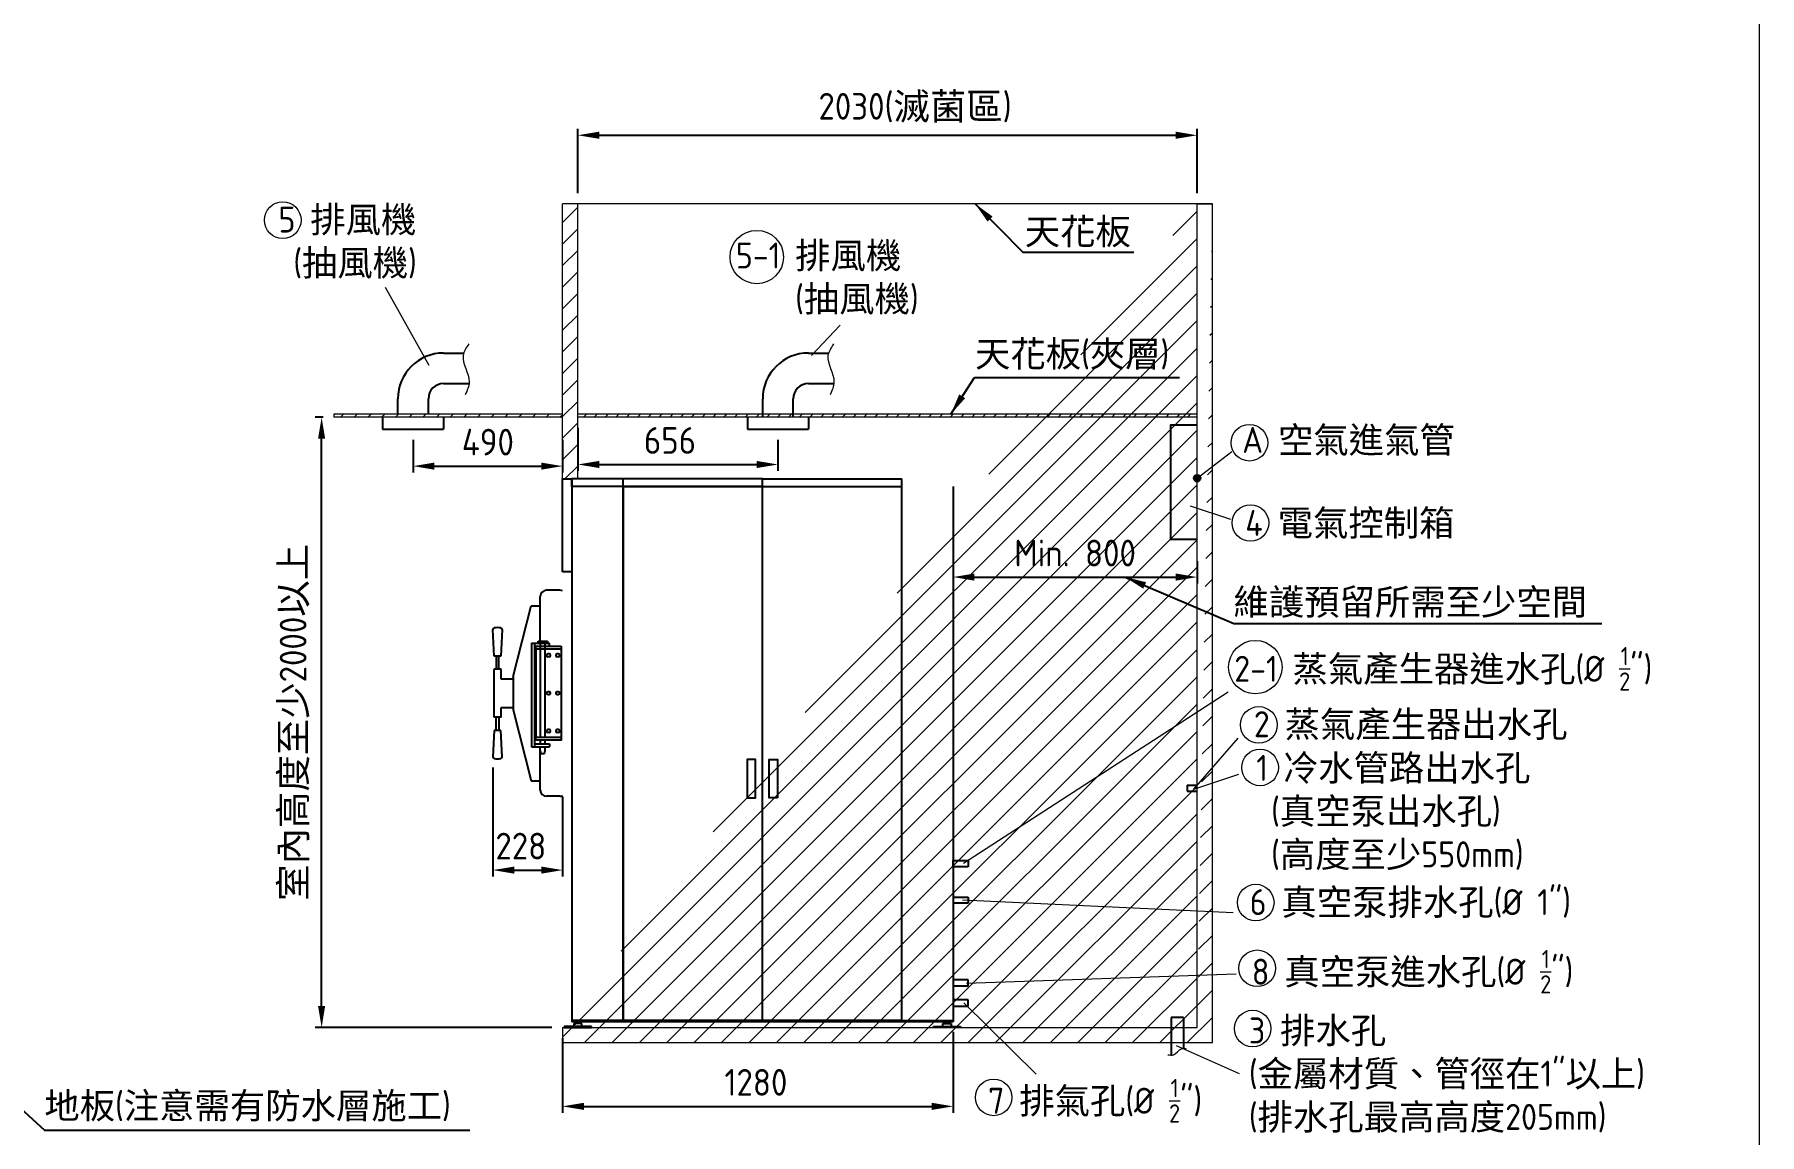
# Model space of a CAD drawing. Header units: millimetres. Extents: x -215875 to -179240, y -18069 to -2215.
# Drawn here: x -184894 to -179240, y -15779 to -12173 of the extents above; entities that cross this region are included whole.
import ezdxf

# ---------------------------------------------------------------- set-up
doc = ezdxf.new("R2010")
doc.units = ezdxf.units.MM
doc.header["$MEASUREMENT"] = 0
doc.linetypes.add('HIDDEN', pattern=[9.525, 6.35, -3.175])
doc.layers.get('0').update_dxf_attribs({"lineweight": 25})
for name, color, linetype, lineweight in [('D', 3, 'Continuous', 13), ('F', 7, 'Continuous', 15), ('H', 2, 'HIDDEN', 15), ('S', 4, 'Continuous', 15)]:
    doc.layers.add(name, color=color, linetype=linetype, lineweight=lineweight)
doc.styles.get("Standard").update_dxf_attribs({"font": 'KAIU.TTF'})
doc.styles.add('STU25', font='isocp2.shx')
doc.dimstyles.new('STU25', dxfattribs={"dimscale": 35, "dimtxt": 2.5, "dimasz": 2, "dimexe": 0.6, "dimexo": 1, "dimgap": 1, "dimtad": 1, "dimdsep": 46, "dimtxsty": 'STU25', "dimcen": 2, "dimazin": 2, "dimtfac": 1, "dimtmove": 0, "dimatfit": 3, "dimfxl": 0, "dimtolj": 1, "dimtzin": 0, "dimarcsym": 0})
doc.dimstyles.new('STU25$7', dxfattribs={"dimscale": 35, "dimtxt": 2.5, "dimasz": 2, "dimexe": 1.25, "dimexo": 0.625, "dimgap": 1, "dimtad": 0, "dimdec": 4, "dimdsep": 46, "dimtxsty": 'STU25', "dimcen": 2.5, "dimazin": 2, "dimtfac": 1, "dimtdec": 4, "dimtmove": 0, "dimatfit": 3, "dimfxl": 0, "dimtolj": 1, "dimtzin": 0, "dimarcsym": 0})

# ---------------------------------------------------------------- blocks, each defined once
blk = doc.blocks.new('*D2')
at = {"layer": 'D', "color": 0, "lineweight": -2}
for p, q in [((-183113.2, -13462.8), (-183113.2, -13603.4)), ((-182457.2, -13501.9), (-182457.2, -13603.4)), ((-183043.2, -13582.4), (-182527.2, -13582.4))]:
    blk.add_line(p, q, dxfattribs=at)
at = {"layer": 'D', "color": 0}
for points in [[(-183043.2, -13570.7), (-183043.2, -13594.1), (-183113.2, -13582.4)], [(-182527.2, -13594.1), (-182527.2, -13570.7), (-182457.2, -13582.4)]]:
    blk.add_solid(points, dxfattribs=at)
at = {"layer": 'Defpoints', "color": 0}
for p in [(-183113.2, -13427.8), (-182457.2, -13466.9), (-182457.2, -13582.4)]:
    blk.add_point(p, dxfattribs=at)
at = {"layer": 'D', "color": 0, "insert": (-182811.2, -13503.7), "char_height": 87.5, "attachment_point": 5, "style": 'STU25'}
blk.add_mtext('\\A1;656', dxfattribs=at)
blk = doc.blocks.new('*D4')
at = {"layer": 'D', "color": 0, "lineweight": -2}
for p, q in [((-183948.2, -13427.8), (-183974.1, -13427.8)), ((-183953.1, -15357.8), (-183953.1, -13497.8)), ((-183198.2, -15427.8), (-183974.1, -15427.8))]:
    blk.add_line(p, q, dxfattribs=at)
at = {"layer": 'D', "color": 0}
for points in [[(-183941.5, -13497.8), (-183964.8, -13497.8), (-183953.1, -13427.8)], [(-183964.8, -15357.8), (-183941.5, -15357.8), (-183953.1, -15427.8)]]:
    blk.add_solid(points, dxfattribs=at)
at = {"layer": 'Defpoints', "color": 0}
for p in [(-183953.1, -13427.8), (-183913.2, -13427.8), (-183163.2, -15427.8)]:
    blk.add_point(p, dxfattribs=at)
at = {"layer": 'D', "color": 0, "insert": (-184041.6, -14427.8), "char_height": 87.5, "attachment_point": 5, "rotation": 90, "style": 'STU25'}
blk.add_mtext('\\A1;{\\f標楷體|b0|i0|c136|p65;室內高度至少}2000{\\f標楷體|b0|i0|c136|p65;以上}', dxfattribs=at)
blk = doc.blocks.new('*D8')
at = {"layer": 'D', "color": 0, "lineweight": -2}
for p, q in [((-181883.2, -13899.3), (-181883.2, -13972.5)), ((-181083.2, -13899.3), (-181083.2, -13972.5)), ((-181813.2, -13951.5), (-181153.2, -13951.5))]:
    blk.add_line(p, q, dxfattribs=at)
at = {"layer": 'D', "color": 0}
for points in [[(-181813.2, -13939.9), (-181813.2, -13963.2), (-181883.2, -13951.5)], [(-181153.2, -13963.2), (-181153.2, -13939.9), (-181083.2, -13951.5)]]:
    blk.add_solid(points, dxfattribs=at)
at = {"layer": 'Defpoints', "color": 0}
for p in [(-181883.2, -13864.3), (-181083.2, -13864.3), (-181083.2, -13951.5)]:
    blk.add_point(p, dxfattribs=at)
at = {"layer": 'D', "color": 0, "insert": (-181483.2, -13872.8), "char_height": 87.5, "attachment_point": 5, "style": 'STU25'}
blk.add_mtext('\\A1;{\\Fisocp2.shx;Min. 800}', dxfattribs=at)
blk = doc.blocks.new('*D9')
at = {"layer": 'D', "color": 0, "lineweight": -2}
for p, q in [((-183113.2, -12692.8), (-183113.2, -12482.2)), ((-181083.2, -12692.8), (-181083.2, -12482.2)), ((-183043.2, -12503.2), (-181153.2, -12503.2))]:
    blk.add_line(p, q, dxfattribs=at)
at = {"layer": 'D', "color": 0}
for points in [[(-183043.2, -12491.5), (-183043.2, -12514.8), (-183113.2, -12503.2)], [(-181153.2, -12514.8), (-181153.2, -12491.5), (-181083.2, -12503.2)]]:
    blk.add_solid(points, dxfattribs=at)
at = {"layer": 'Defpoints', "color": 0}
for p in [(-181083.2, -12503.2), (-183113.2, -12727.8), (-181083.2, -12727.8)]:
    blk.add_point(p, dxfattribs=at)
at = {"layer": 'D', "color": 0, "insert": (-182007.8, -12413.1), "char_height": 87.5, "attachment_point": 5, "style": 'STU25'}
blk.add_mtext('\\A1;2030({\\f標楷體|b0|i0|c136|p65;滅菌區})', dxfattribs=at)
blk = doc.blocks.new('*D12')
at = {"layer": 'D', "color": 0, "lineweight": -2}
for p, q in [((-183163.2, -15462.8), (-183163.2, -15707.6)), ((-181883.2, -15442.8), (-181883.2, -15707.6)), ((-183093.2, -15686.6), (-181953.2, -15686.6))]:
    blk.add_line(p, q, dxfattribs=at)
at = {"layer": 'D', "color": 0}
for points in [[(-183093.2, -15675), (-183093.2, -15698.3), (-183163.2, -15686.6)], [(-181953.2, -15698.3), (-181953.2, -15675), (-181883.2, -15686.6)]]:
    blk.add_solid(points, dxfattribs=at)
at = {"layer": 'Defpoints', "color": 0}
for p in [(-183163.2, -15427.8), (-181883.2, -15407.8), (-181883.2, -15686.6)]:
    blk.add_point(p, dxfattribs=at)
at = {"layer": 'D', "color": 0, "insert": (-182529.4, -15607.9), "char_height": 87.5, "attachment_point": 5, "style": 'STU25'}
blk.add_mtext('\\A1;1280', dxfattribs=at)
blk = doc.blocks.new('*D15')
at = {"layer": 'D', "color": 0, "lineweight": -2}
for p, q in [((-183653.2, -13501.9), (-183653.2, -13608.8)), ((-183163.2, -13501.9), (-183163.2, -13608.8)), ((-183583.2, -13587.8), (-183233.2, -13587.8))]:
    blk.add_line(p, q, dxfattribs=at)
at = {"layer": 'D', "color": 0}
for points in [[(-183583.2, -13576.2), (-183583.2, -13599.5), (-183653.2, -13587.8)], [(-183233.2, -13599.5), (-183233.2, -13576.2), (-183163.2, -13587.8)]]:
    blk.add_solid(points, dxfattribs=at)
at = {"layer": 'Defpoints', "color": 0}
for p in [(-183653.2, -13466.9), (-183163.2, -13466.9), (-183163.2, -13587.8)]:
    blk.add_point(p, dxfattribs=at)
at = {"layer": 'D', "color": 0, "insert": (-183408.2, -13509.1), "char_height": 87.5, "attachment_point": 5, "style": 'STU25'}
blk.add_mtext('\\A1;490', dxfattribs=at)
blk = doc.blocks.new('*D17')
at = {"layer": 'D', "color": 0, "lineweight": -2}
for p, q in [((-183391.7, -14576.3), (-183391.7, -14933.1)), ((-183163.2, -14671.8), (-183163.2, -14933.1)), ((-183321.7, -14912.1), (-183233.2, -14912.1))]:
    blk.add_line(p, q, dxfattribs=at)
at = {"layer": 'D', "color": 0}
for points in [[(-183321.7, -14900.5), (-183321.7, -14923.8), (-183391.7, -14912.1)], [(-183233.2, -14923.8), (-183233.2, -14900.5), (-183163.2, -14912.1)]]:
    blk.add_solid(points, dxfattribs=at)
at = {"layer": 'Defpoints', "color": 0}
for p in [(-183391.7, -14541.3), (-183163.2, -14636.8), (-183163.2, -14912.1)]:
    blk.add_point(p, dxfattribs=at)
at = {"layer": 'D', "color": 0, "insert": (-183300.1, -14833.4), "char_height": 87.5, "attachment_point": 5, "style": 'STU25'}
blk.add_mtext('\\A1;228', dxfattribs=at)
blk = doc.blocks.new('外箱組面板側面')
for p, q in [((3566.1, -6862.1), (3566.1, -6557.1)), ((3566.1, -6557.1), (3596.1, -6557.1)), ((3596.1, -6557.1), (3596.1, -6862.1)), ((3764.6, -6557.1), (3596.1, -6557.1)), ((3596.1, -6582.1), (3596.1, -6557.1)), ((3764.6, -6582.1), (3764.6, -6557.1)), ((4677.6, -6582.1), (4677.6, -6557.1)), ((3764.6, -6582.1), (3596.1, -6582.1)), ((3596.1, -6862.1), (3566.1, -6862.1))]:
    blk.add_line(p, q)
at = {"color": 0}
for p, q in [((4221.1, -6557.1), (3764.6, -6557.1)), ((3764.6, -6582.1), (3764.6, -6557.1)), ((4221.1, -6557.1), (4677.6, -6557.1)), ((4221.1, -6582.1), (4221.1, -6557.1)), ((4221.1, -6582.1), (4221.1, -6557.1)), ((4221.1, -6582.1), (3764.6, -6582.1)), ((4221.1, -6582.1), (4677.6, -6582.1))]:
    blk.add_line(p, q, dxfattribs=at)

msp = doc.modelspace()

# ---------------------------------------------------------------- hatches: boundary and pattern name
msp.add_hatch(color=256).paths.add_polyline_path([(-181072.456, -13627.775, 1), (-181093.978, -13627.775, 1)])
at = {"layer": 'H', "ltscale": 5}
h = msp.add_hatch(dxfattribs=at)
h.set_pattern_fill('ANSI31', color=256, scale=20, style=0)
h.set_pattern_definition([(45, (48050.15, 4088.515), (-44.90128, 44.90128), [])])
h.paths.add_polyline_path([(-181083.217, -12727.775), (-181033.217, -12727.775)], flags=16)
h.paths.add_polyline_path([(-181083.217, -12727.775), (-181033.217, -12727.775)], flags=16)
h.paths.add_polyline_path([(-181083.217, -12727.775), (-181033.217, -12727.775)], flags=0)
h.paths.add_polyline_path([(-181083.217, -12727.775), (-181033.217, -12727.775)], flags=0)
h.paths.add_polyline_path([(-181083.217, -12727.775), (-181033.217, -12727.775)], flags=0)
h.paths.add_polyline_path([(-181083.217, -12727.775), (-181033.217, -12727.775)], flags=0)
h.paths.add_polyline_path([(-181083.217, -12727.775), (-181033.217, -12727.775)], flags=0)
h.paths.add_polyline_path([(-181083.217, -12727.775), (-181033.217, -12727.775)], flags=0)
h.paths.add_polyline_path([(-181083.217, -12727.775), (-181033.217, -12727.775)], flags=0)
h.paths.add_polyline_path([(-181083.217, -12727.775), (-181033.217, -12727.775)], flags=0)
h.paths.add_polyline_path([(-181083.217, -12727.775), (-181033.217, -12727.775)], flags=0)
h.paths.add_polyline_path([(-181083.217, -12727.775), (-181033.217, -12727.775)], flags=0)
h.paths.add_polyline_path([(-181083.217, -12727.775), (-181033.217, -12727.775)], flags=0)
h.paths.add_polyline_path([(-181083.217, -12727.775), (-181033.217, -12727.775)], flags=0)
h.paths.add_polyline_path([(-181083.217, -12727.775), (-181033.217, -12727.775)], flags=0)
h.paths.add_polyline_path([(-181083.217, -12727.775), (-181033.217, -12727.775)], flags=0)
h.paths.add_polyline_path([(-181083.217, -12727.775), (-181033.217, -12727.775)], flags=0)
h.paths.add_polyline_path([(-181083.217, -12727.775), (-181033.217, -12727.775)], flags=0)
h.paths.add_polyline_path([(-181083.217, -12727.775), (-181033.217, -12727.775)], flags=0)
h.paths.add_polyline_path([(-181083.217, -12727.775), (-181033.217, -12727.775)], flags=0)
edge = h.paths.add_edge_path()
edge.add_line((-181033.217, -15477.775), (-181033.217, -12727.775))
edge.add_line((-181083.217, -15427.775), (-181083.217, -12727.775))
edge.add_line((-183163.217, -15477.775), (-181033.217, -15477.775))
edge.add_line((-183163.217, -15427.775), (-181083.217, -15427.775))
edge.add_line((-183163.217, -15427.775), (-183163.217, -15477.775))
h = msp.add_hatch(dxfattribs=at)
h.set_pattern_fill('ANSI31', color=256, scale=400, style=0)
h.set_pattern_definition([(45, (31376.426, 4892.076), (-35.355339, 35.355339), [])])
h.paths.add_polyline_path([(-183163.217, -13629.775), (-183113.217, -13629.775), (-183113.217, -12727.775), (-183163.217, -12727.775)])
at = {"layer": 'H'}
h = msp.add_hatch(dxfattribs=at)
h.set_pattern_fill('ANSI31', color=256, scale=10, style=0)
h.set_pattern_definition([(45, (31212.912, 5188.155), (-22.4506403, 22.4506403), [])])
h.paths.add_polyline_path([(-183163.948, -13417.775), (-183913.948, -13417.775), (-183913.948, -13427.775), (-183163.948, -13427.775)])
h = msp.add_hatch(dxfattribs=at)
h.set_pattern_fill('ANSI31', color=256, scale=200, style=0)
h.set_pattern_definition([(45, (31376.426, 4892.076), (-17.6776695, 17.6776695), [])])
h.paths.add_polyline_path([(-181083.217, -13417.775), (-183113.217, -13417.775), (-183113.217, -13427.775), (-181083.217, -13427.775)])

# ---------------------------------------------------------------- linework, layer by layer
for p, q in [((-183553.217, -13217.027), (-183487.297, -13217.027)), ((-182357.217, -13217.027), (-182291.297, -13217.027)), ((-183553.217, -13317.027), (-183469.923, -13317.027)), ((-182357.217, -13317.027), (-182273.923, -13317.027)), ((-183703.217, -13417.775), (-183703.217, -13367.027)), ((-183603.217, -13417.775), (-183603.217, -13367.027)), ((-182507.217, -13427.775), (-182507.217, -13367.027)), ((-182407.217, -13427.775), (-182407.217, -13367.027)), ((-183753.217, -13427.775), (-183753.217, -13466.919)), ((-183553.217, -13427.775), (-183553.217, -13466.919)), ((-182557.217, -13427.775), (-182557.217, -13466.919)), ((-182357.217, -13427.775), (-182357.217, -13466.919)), ((-183753.217, -13466.919), (-183553.217, -13466.919)), ((-182557.217, -13466.919), (-182357.217, -13466.919)), ((-183133.217, -13654.775), (-183133.217, -15409.775)), ((-182964.717, -15404.775), (-182964.717, -13654.775)), ((-182963.717, -15404.775), (-182963.717, -13654.775)), ((-182963.717, -13654.775), (-182508.717, -13654.775)), ((-182508.717, -13654.775), (-182508.717, -15404.775)), ((-182507.717, -15404.775), (-182507.717, -13654.775)), ((-182507.717, -13654.775), (-182052.717, -13654.775)), ((-182052.717, -13654.775), (-182052.717, -15404.775)), ((-182051.717, -13654.775), (-182051.717, -15404.775)), ((-181883.217, -13654.775), (-181883.217, -15409.775)), ((-183236.217, -14161.275), (-183236.217, -14014.775)), ((-183172.217, -13994.775), (-183216.217, -13994.775)), ((-183325.417, -14277.275), (-183266.38, -14045.575)), ((-183266.38, -14045.575), (-183236.217, -14045.575)), ((-183387.167, -14210.288), (-183391.667, -14123.288)), ((-183361.667, -14123.288), (-183366.167, -14210.288)), ((-183265.217, -14168.275), (-183265.217, -14508.275)), ((-183265.217, -14168.275), (-183205.717, -14168.275)), ((-183255.217, -14168.275), (-183255.217, -14508.275)), ((-183255.217, -14178.275), (-183205.717, -14178.275)), ((-183255.217, -14178.275), (-183255.217, -14178.275)), ((-183250.717, -14188.275), (-183250.717, -14476.275)), ((-183243.217, -14161.775), (-183242.717, -14161.275)), ((-183243.217, -14167.775), (-183243.217, -14161.775)), ((-183242.717, -14168.275), (-183243.217, -14167.775)), ((-183242.717, -14161.275), (-183213.717, -14161.275)), ((-183213.717, -14168.275), (-183242.717, -14168.275)), ((-183236.217, -14168.275), (-183236.217, -14476.275)), ((-183220.217, -14476.275), (-183220.217, -14168.275)), ((-183220.217, -14476.275), (-183220.217, -14178.275)), ((-183213.717, -14161.275), (-183213.217, -14161.775)), ((-183213.217, -14167.775), (-183213.717, -14168.275)), ((-183213.217, -14161.775), (-183213.217, -14167.775)), ((-183205.717, -14178.275), (-183205.717, -14168.275)), ((-183168.217, -14178.275), (-183168.217, -14486.275)), ((-183366.167, -14210.288), (-183387.167, -14210.288)), ((-183381.417, -14210.288), (-183381.417, -14253.525)), ((-183371.917, -14253.525), (-183371.917, -14210.288)), ((-183207.717, -14203.275), (-183210.717, -14203.275)), ((-183207.717, -14213.275), (-183210.717, -14213.275)), ((-183177.717, -14203.275), (-183180.717, -14203.275)), ((-183177.717, -14213.275), (-183180.717, -14213.275)), ((-183388.167, -14254.525), (-183388.167, -14410.025)), ((-183366.167, -14253.525), (-183387.167, -14253.525)), ((-183365.167, -14254.525), (-183365.167, -14284.775)), ((-183365.167, -14284.775), (-183325.417, -14284.775)), ((-183325.417, -14277.275), (-183325.417, -14387.275)), ((-183207.717, -14327.275), (-183210.717, -14327.275)), ((-183207.717, -14337.275), (-183210.717, -14337.275)), ((-183177.717, -14327.275), (-183180.717, -14327.275)), ((-183177.717, -14337.275), (-183180.717, -14337.275)), ((-183366.167, -14411.025), (-183387.167, -14411.025)), ((-183381.417, -14454.263), (-183381.417, -14411.025)), ((-183371.917, -14411.025), (-183371.917, -14454.263)), ((-183325.417, -14379.775), (-183365.167, -14379.775)), ((-183365.167, -14379.775), (-183365.167, -14410.025)), ((-183325.417, -14387.275), (-183266.38, -14618.975)), ((-183387.167, -14454.263), (-183391.667, -14541.263)), ((-183366.167, -14454.263), (-183387.167, -14454.263)), ((-183361.667, -14541.263), (-183366.167, -14454.263)), ((-183207.717, -14451.275), (-183210.717, -14451.275)), ((-183207.717, -14461.275), (-183210.717, -14461.275)), ((-183177.717, -14451.275), (-183180.717, -14451.275)), ((-183177.717, -14461.275), (-183180.717, -14461.275)), ((-183265.217, -14508.275), (-183205.717, -14508.275)), ((-183255.217, -14498.275), (-183205.717, -14498.275)), ((-183255.217, -14498.275), (-183255.217, -14498.275)), ((-183255.217, -14498.275), (-183255.217, -14498.275)), ((-183236.217, -14486.275), (-183236.217, -14498.275)), ((-183236.217, -14649.775), (-183236.217, -14508.275)), ((-183236.217, -14520.275), (-183234.217, -14530.275)), ((-183234.217, -14530.275), (-183222.217, -14530.275)), ((-183222.217, -14530.275), (-183220.217, -14520.275)), ((-183220.217, -14498.275), (-183220.217, -14486.275)), ((-183168.217, -14486.275), (-183220.217, -14486.275)), ((-183220.217, -14520.275), (-183220.217, -14508.275)), ((-183205.717, -14498.275), (-183205.717, -14508.275)), ((-183266.38, -14618.975), (-183236.217, -14618.975)), ((-181115.592, -14633.243), (-181083.217, -14633.243)), ((-181115.592, -14633.243), (-181115.592, -14653.243)), ((-183172.217, -14669.775), (-183216.217, -14669.775)), ((-181115.592, -14653.243), (-181083.217, -14653.243)), ((-181883.217, -14900.889), (-181883.217, -14880.889)), ((-181883.217, -14880.889), (-181833.217, -14880.889)), ((-181833.217, -14900.889), (-181883.217, -14900.889)), ((-181833.217, -14880.889), (-181833.217, -14900.889)), ((-181883.217, -15000.889), (-181833.217, -15000.889)), ((-181833.217, -15020.889), (-181883.217, -15020.889)), ((-181833.217, -15000.889), (-181833.217, -15020.889)), ((-181833.217, -15271.889), (-181883.217, -15271.889)), ((-181883.217, -15291.889), (-181833.217, -15291.889)), ((-181833.217, -15291.889), (-181833.217, -15271.889)), ((-181833.217, -15337.775), (-181883.217, -15337.775)), ((-181883.217, -15357.775), (-181833.217, -15357.775)), ((-181833.217, -15357.775), (-181833.217, -15337.775)), ((-183068.717, -15424.775), (-183157.717, -15424.775)), ((-183157.717, -15424.775), (-183157.717, -15427.775)), ((-183157.717, -15427.775), (-183068.717, -15427.775)), ((-182964.717, -15404.775), (-183133.217, -15404.775)), ((-181883.217, -15409.775), (-183133.217, -15409.775)), ((-183126.496, -15421.495), (-183129.777, -15424.775)), ((-183126.496, -15414.775), (-183126.496, -15424.775)), ((-183099.938, -15414.775), (-183126.496, -15414.775)), ((-183121.117, -15409.775), (-183121.117, -15414.775)), ((-183105.317, -15414.775), (-183105.317, -15409.775)), ((-183099.938, -15424.775), (-183099.938, -15414.775)), ((-183099.938, -15421.495), (-183096.657, -15424.775)), ((-183068.717, -15427.775), (-183068.717, -15424.775)), ((-182508.717, -15404.775), (-182963.717, -15404.775)), ((-182052.717, -15404.775), (-182507.717, -15404.775)), ((-182052.717, -15404.775), (-181883.217, -15404.775)), ((-181947.717, -15427.775), (-181947.717, -15424.775)), ((-181947.717, -15424.775), (-181858.717, -15424.775)), ((-181858.717, -15427.775), (-181947.717, -15427.775)), ((-181916.496, -15421.495), (-181919.777, -15424.775)), ((-181916.496, -15424.775), (-181916.496, -15414.775)), ((-181916.496, -15414.775), (-181889.938, -15414.775)), ((-181911.117, -15414.775), (-181911.117, -15409.775)), ((-181895.317, -15409.775), (-181895.317, -15414.775)), ((-181889.938, -15414.775), (-181889.938, -15424.775)), ((-181889.938, -15421.495), (-181886.657, -15424.775)), ((-181858.717, -15424.775), (-181858.717, -15427.775)), ((-181128.217, -15395.4), (-181168.217, -15395.4)), ((-181168.217, -15395.4), (-181168.217, -15518.657)), ((-181128.217, -15395.4), (-181128.217, -15496.824))]:
    msp.add_line(p, q)
msp.add_lwpolyline([(-181083.217, -13453.906), (-181170.803, -13453.906), (-181170.803, -13827.775), (-181083.217, -13827.775)])
for points in [[(-183168.217, -14178.275), (-183168.217, -14188.275), (-183250.717, -14188.275), (-183250.717, -14178.275)], [(-183168.217, -14476.275), (-183168.217, -14486.275), (-183250.717, -14486.275), (-183250.717, -14476.275)], [(-182557.717, -14674.775), (-182530.717, -14674.775), (-182530.717, -14549.775), (-182557.717, -14549.775)], [(-182458.717, -14674.775), (-182485.717, -14674.775), (-182485.717, -14549.775), (-182458.717, -14549.775)]]:
    msp.add_lwpolyline(points, close=True)
msp.add_circle((-181083.217, -13627.775), 10.761)
for centre, radius, start, end in [((-183553.217, -13367.027), 150, 90, 180), ((-182357.217, -13367.027), 150, 90, 180), ((-183553.217, -13367.027), 50, 90, 180), ((-182357.217, -13367.027), 50, 90, 180), ((-183216.217, -14014.775), 20, 90, 180), ((-183172.217, -14014.775), 20, 63.256316, 90), ((-183386.661, -14123.288), 5.007, 101.352885, 180), ((-183376.667, -14173.06), 55.773, 78.647115, 101.352885), ((-183366.674, -14123.288), 5.007, 354.078128, 78.647115), ((-183210.717, -14208.275), 5, 90, 270), ((-183207.717, -14208.275), 5, 270, 90), ((-183180.717, -14208.275), 5, 90, 270), ((-183177.717, -14208.275), 5, 270, 90), ((-183387.167, -14254.525), 1, 90, 180), ((-183366.167, -14254.525), 1, 0, 90), ((-183210.717, -14332.275), 5, 90, 270), ((-183207.717, -14332.275), 5, 270, 90), ((-183180.717, -14332.275), 5, 90, 270), ((-183177.717, -14332.275), 5, 270, 90), ((-183387.167, -14410.025), 1, 180, 270), ((-183366.167, -14410.025), 1, 270, 0), ((-183210.717, -14456.275), 5, 90, 270), ((-183207.717, -14456.275), 5, 270, 90), ((-183180.717, -14456.275), 5, 90, 270), ((-183177.717, -14456.275), 5, 270, 90), ((-183386.661, -14541.263), 5.007, 180, 258.647115), ((-183376.667, -14491.49), 55.773, 258.647115, 281.352885), ((-183366.674, -14541.263), 5.007, 281.352885, 5.921872), ((-183216.217, -14649.775), 20, 180, 270), ((-183172.217, -14649.775), 20, 270, 296.743684)]:
    msp.add_arc(centre, radius, start, end)
at = {"layer": 'D'}
for p, q in [((-183600.506, -13257.61), (-183743.342, -13001.767)), ((-182346.867, -13224.978), (-182253.797, -13125.416)), ((-181083.217, -13627.775), (-180969.138, -13539.442)), ((-181105.65, -13718.094), (-180973.937, -13761.415)), ((-181849.077, -14889.305), (-180981.845, -14328.265)), ((-181093.954, -14646.917), (-180948.449, -14479.85)), ((-181093.954, -14646.917), (-180946.204, -14597.659)), ((-181852.655, -15009.631), (-180965.405, -15051.036)), ((-181839.271, -15282.378), (-180955.73, -15252.684)), ((-181847.734, -15347.392), (-181610.31, -15581.63)), ((-181151.748, -15486.604), (-180945.008, -15578.621))]:
    msp.add_line(p, q, dxfattribs=at)
for centre, radius in [((-184080.501, -12781.52), 60), ((-182526.678, -12902.33), 87.5), ((-180911.78, -13511.12), 60), ((-180908.355, -13774.155), 60), ((-180892.446, -14246.78), 87.5), ((-180880.924, -14436.104), 60), ((-180876.768, -14575.66), 60), ((-180891.119, -15018.628), 60), ((-180886.362, -15234.031), 60), ((-180901.1, -15431.658), 60), ((-181750.067, -15657.227), 60)]:
    msp.add_circle(centre, radius, dxfattribs=at)
for points in [[(-183470.983, -13187.45), (-183489.245, -13225.355), (-183469.578, -13311.692), (-183482.221, -13353.809)], [(-182274.983, -13187.45), (-182293.245, -13225.355), (-182273.578, -13311.692), (-182286.221, -13353.809)], [(-181178.881, -15517.517), (-181160.552, -15517.517), (-181134.146, -15497.648), (-181118.924, -15497.648)]]:
    msp.add_spline(points, degree=3, dxfattribs=at)
at = {"layer": 'F', "color": 6}
msp.add_lwpolyline([(-192424.686, -8799.196), (-192424.686, -18069.196), (-179239.686, -18069.196), (-179239.686, -8799.196)], close=True, dxfattribs=at)
msp.add_lwpolyline([(-192424.686, -8799.196), (-192424.686, -18069.196), (-179239.686, -18069.196), (-179239.686, -8799.196)], close=True, dxfattribs=at)
at = {"layer": 'H'}
msp.add_line((-183163.217, -13629.775), (-183113.217, -13629.775), dxfattribs=at)
at = {"layer": 'S'}
for p, q in [((-181083.217, -12727.775), (-183163.217, -12727.775)), ((-183163.217, -13629.775), (-183163.217, -12727.775)), ((-183113.217, -13629.775), (-183113.217, -12727.775)), ((-181083.217, -15427.775), (-181083.217, -12727.775)), ((-181033.217, -12727.775), (-181083.217, -12727.775)), ((-181083.217, -12727.775), (-181033.217, -12727.775)), ((-181033.217, -15477.775), (-181033.217, -12727.775)), ((-183913.217, -13417.775), (-183913.217, -13427.775)), ((-183163.217, -13417.775), (-183913.217, -13417.775)), ((-183163.217, -13427.775), (-183913.217, -13427.775)), ((-183163.217, -13427.775), (-183163.217, -13417.775)), ((-181083.217, -13417.775), (-183113.217, -13417.775)), ((-181083.217, -13427.775), (-183113.217, -13427.775)), ((-181083.217, -13428.391), (-181083.217, -13417.775)), ((-183163.217, -15427.775), (-181083.217, -15427.775)), ((-183163.217, -15427.775), (-183163.217, -15477.775)), ((-183163.217, -15477.775), (-181033.217, -15477.775))]:
    msp.add_line(p, q, dxfattribs=at)

# ---------------------------------------------------------------- block references
msp.add_blockref('外箱組面板側面', (-186729.31, -7072.651))

# ---------------------------------------------------------------- texts
at = {"layer": 'D', "char_height": 85, "attachment_point": 1}
for s, insert in [('{\\Fisocp2.shx;\\C3;5 \\f標楷體|b0|i0|c136|p65;排風機\\P\\Fisocp2.shx; (\\f標楷體|b0|i0|c136|p65;抽風機\\Fisocp2.shx;)}', (-184094.513, -12736.96)), ('{\\C3;天花板 }', (-181648.409, -12776.393)), ('{\\Fisocp2.shx;\\C3;5-1 \\f標楷體|b0|i0|c136|p65;排風機\\P\\Fisocp2.shx;    (\\f標楷體|b0|i0|c136|p65;抽風機\\Fisocp2.shx;)}', (-182595.197, -12854.874)), ('{\\C3;天花板\\Fisocp2.shx;(\\f標楷體|b0|i0|c136|p65;夾層\\Fisocp2.shx;)}', (-181811.322, -13177.359)), ('{\\Fisocp2.shx;\\C3;A \\f標楷體|b0|i0|c136|p65;空氣進氣管}', (-180935.501, -13459.458)), ('{\\Fisocp2.shx;\\C3;4 \\f標楷體|b0|i0|c136|p65;電氣控制箱}', (-180925.252, -13731.512)), ('{\\C3;維護預留所需至少空間}', (-180964.186, -13990.509)), ('\\A1;{\\Fisocp3.shx;2\\Fisocp2.shx;-1\\Fisocp3.shx; }蒸氣產生器進水孔{\\Fisocp2.shx;(%%C \\H0.7x;\\S1/2;\\H1.429x;")}', (-180961.484, -14180.842)), ('{\\Fisocp2.shx;\\C3;2 \\f標楷體|b0|i0|c136|p65;蒸氣產生器出水孔}', (-180897.307, -14391.356)), ('{\\Fisocp2.shx;\\C3;1 \\f標楷體|b0|i0|c136|p65;冷水管路出水孔\\P\\Fisocp2.shx; (\\f標楷體|b0|i0|c136|p65;真空泵出水孔\\Fisocp2.shx;)\\P (\\f標楷體|b0|i0|c136|p65;高度至少\\Fisocp2.shx;550mm)}', (-180889.219, -14534.52)), ('\\A1;{\\Fisocp2.shx;8 }真空泵進水孔{\\Fisocp2.shx;(%%C \\H0.7x;\\S1/2;\\H1.429x;")}', (-180903.847, -15173.801)), ('{\\Fisocp2.shx;\\C3;3 \\f標楷體|b0|i0|c136|p65;排水孔\\P\\Fisocp2.shx;(\\f標楷體|b0|i0|c136|p65;金屬材質、管徑在\\Fisocp2.shx;1"\\f標楷體|b0|i0|c136|p65;以上\\Fisocp2.shx;)\\P(\\f標楷體|b0|i0|c136|p65;排水孔最高高度\\Fisocp2.shx;205mm)}', (-180913.551, -15395.265)), ('{\\C3;地板\\Fisocp2.shx;(\\f標楷體|b0|i0|c136|p65;注意需有防水層施工\\Fisocp2.shx;)}', (-184862.2, -15641.803))]:
    msp.add_mtext(s, dxfattribs=dict(at, insert=insert))
at = {"layer": 'D', "char_height": 85, "attachment_point": 1, "style": 'STU25'}
for s, insert in [('6 {\\f標楷體|b0|i0|c136|p65;真空泵排水孔}(%%C 1")', (-180910.926, -14974.559)), ('\\A1;7 {\\f標楷體|b0|i0|c136|p65;排氣孔}(%%C {\\H0.7x;\\S1/2;}")', (-181768.417, -15596.853))]:
    msp.add_mtext(s, dxfattribs=dict(at, insert=insert))

# ---------------------------------------------------------------- dimensions: what is measured, and where the dimension line sits
at = {"layer": 'D'}
for base, p1, p2, text, picture, middle in [((-181083.217, -12503.175), (-183113.217, -12727.775), (-181083.217, -12727.775), '<>({\\f標楷體|b0|i0|c136|p65;滅菌區})', '*D9', (-182007.78, -12503.175)), ((-181083.217, -13951.548), (-181883.217, -13864.31), (-181083.217, -13864.31), '{\\Fisocp2.shx;Min. <>}', '*D8', (-181483.217, -13951.548))]:
    dim = msp.add_linear_dim(base=base, p1=p1, p2=p2, text=text, dimstyle='STU25', dxfattribs=at)
    dim.commit()
    dim.dimension.update_dxf_attribs({"geometry": picture, "text_midpoint": middle, "dimtype": 160})
dim = msp.add_linear_dim(base=(-183953.134, -13427.775), p1=(-183163.217, -15427.775), p2=(-183913.217, -13427.775), angle=90, text='{\\f標楷體|b0|i0|c136|p65;室內高度至少}<>{\\f標楷體|b0|i0|c136|p65;以上}', dimstyle='STU25', dxfattribs=at)
dim.commit()
dim.dimension.update_dxf_attribs({"geometry": '*D4', "text_midpoint": (-183953.134, -14427.775), "dimtype": 160})
for base, p1, p2, picture, middle in [((-183163.217, -13587.837), (-183653.217, -13466.919), (-183163.217, -13466.919), '*D15', (-183408.217, -13587.837)), ((-182457.217, -13582.415), (-183113.217, -13427.775), (-182457.217, -13466.919), '*D2', (-182811.217, -13582.415)), ((-181883.217, -15686.631), (-183163.217, -15427.775), (-181883.217, -15407.775), '*D12', (-182529.367, -15686.631))]:
    dim = msp.add_linear_dim(base=base, p1=p1, p2=p2, dimstyle='STU25', dxfattribs=at)
    dim.commit()
    dim.dimension.update_dxf_attribs({"geometry": picture, "text_midpoint": middle, "dimtype": 160})
dim = msp.add_linear_dim(base=(-183163.217, -14912.129), p1=(-183391.667, -14541.263), p2=(-183163.217, -14636.775), dimstyle='STU25', override={"dimdec": 0}, dxfattribs=at)
dim.commit()
dim.dimension.update_dxf_attribs({"geometry": '*D17', "text_midpoint": (-183300.092, -14912.129), "dimtype": 160})

# ---------------------------------------------------------------- leaders
for points in [[(-181811.095, -12727.775), (-181654.63, -12886.787), (-181290.162, -12886.787)], [(-181891.082, -13417.775), (-181813.405, -13296.918), (-181140.586, -13296.918)], [(-181319.513, -13951.548), (-180962.815, -14103.26), (-179756.562, -14103.26)], [(-185230.608, -15427.775), (-184861.511, -15764.684), (-183466.819, -15764.684)]]:
    msp.add_leader(points, dimstyle='STU25$7', override={"dimgap": 1, "dimtad": 0}, dxfattribs=at)

doc.saveas('drawing.dxf')
